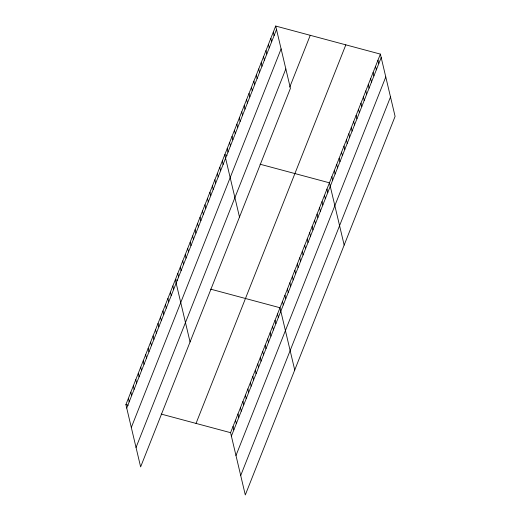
<?xml version="1.0" encoding="UTF-8"?>
<svg xmlns="http://www.w3.org/2000/svg" width="521" height="521" viewBox="0 0 521 521"><rect width="100%" height="100%" fill="white"/><g stroke="black" fill="none" stroke-linecap="round" stroke-linejoin="round"><path stroke-width="0.78" d="M275.7 26.05L290.425 88.323L140.624 466.894L125.906 404.622L275.7 26.05L380.376 54.106L395.094 116.378L245.3 494.95L230.575 432.677L380.376 54.106M126.72 408.067L276.514 29.489M131.312 427.481L281.106 48.902M136.04 447.48L285.834 68.909M289.767 87.066L310.242 35.311M196.033 423.423L345.833 44.845M231.389 436.123L381.19 57.544M235.98 455.536L385.774 76.958M240.709 475.536L390.503 96.965M227.071 155.382L224.772 154.763L239.491 217.036M260.057 164.219L329.441 182.819L344.166 245.091M177.641 280.311L175.336 279.692L190.061 341.965M210.621 289.148L280.011 307.748L294.73 370.021M125.906 404.622L128.205 405.24M161.191 414.078L230.575 432.677M377.946 60.234L378.76 63.673M375.524 66.362L376.338 69.807M373.101 72.491L373.909 75.936M370.672 78.619L371.486 82.064M368.249 84.754L369.063 88.192M365.82 90.882L366.634 94.321M363.397 97.01L364.212 100.449M360.975 103.138L361.782 106.584M358.546 109.267L359.36 112.712M356.123 115.395L356.937 118.84M353.694 121.53L354.508 124.968M351.271 127.658L352.085 131.097M348.849 133.786L349.656 137.225M346.419 139.915L347.233 143.36M343.997 146.043L344.811 149.488M341.568 152.171L342.382 155.616M339.145 158.306L339.959 161.744M336.716 164.434L337.53 167.873M334.293 170.562L335.107 174.001M331.87 176.691L332.685 180.129M326.973 189.064L327.787 192.51M324.498 195.31L325.312 198.755M322.03 201.562L322.844 205M319.555 207.807L320.369 211.246M317.087 214.053L317.901 217.491M273.278 32.178L274.092 35.623M314.612 220.298L315.426 223.743M270.855 38.307L271.669 41.752M312.144 226.544L312.958 229.989M268.426 44.435L269.24 47.88M309.669 232.789L310.483 236.234M266.003 50.57L266.817 54.008M307.201 239.041L308.009 242.48M263.574 56.698L264.388 60.136M304.726 245.287L305.54 248.725M261.151 62.826L261.965 66.265M302.258 251.532L303.066 254.971M258.729 68.954L259.536 72.399M299.783 257.778L300.597 261.216M256.299 75.083L257.113 78.528M297.309 264.023L298.123 267.468M253.877 81.211L254.691 84.656M294.84 270.269L295.654 273.714M251.448 87.346L252.262 90.784M292.366 276.514L293.18 279.959M249.025 93.474L249.839 96.913M246.602 99.602L247.41 103.041M289.897 282.766L290.711 286.205M244.173 105.73L244.987 109.176M287.423 289.012L288.237 292.45M241.751 111.859L242.565 115.304M284.954 295.257L285.769 298.696M239.321 117.987L240.135 121.432M282.48 301.503L283.294 304.941M236.899 124.122L237.713 127.56M234.476 130.25L235.284 133.689M277.537 313.994L278.351 317.439M232.047 136.378L232.861 139.817M275.068 320.239L275.883 323.684M229.624 142.507L230.438 145.945M272.594 326.491L273.408 329.93M227.195 148.635L228.009 152.08M270.125 332.737L270.94 336.175M267.651 338.982L268.465 342.421M222.298 161.009L223.112 164.454M265.182 345.228L265.997 348.673M219.829 167.261L220.644 170.699M262.708 351.473L263.522 354.918M217.355 173.506L218.169 176.945M260.24 357.719L261.054 361.164M214.886 179.752L215.701 183.19M257.765 363.971L258.579 367.409M212.412 185.997L213.226 189.442M255.297 370.216L256.104 373.655M209.943 192.242L210.758 195.688M252.822 376.462L253.636 379.9M207.469 198.488L208.283 201.933M250.347 382.707L251.161 386.146M205 204.74L205.815 208.179M247.879 388.953L248.693 392.398M202.526 210.985L203.34 214.424M245.404 395.198L246.218 398.643M200.057 217.231L200.872 220.67M242.936 401.444L243.75 404.889M197.583 223.476L198.397 226.915M240.461 407.696L241.275 411.134M195.115 229.722L195.929 233.167M237.993 413.941L238.807 417.38M192.64 235.967L193.454 239.413M235.518 420.187L236.332 423.625M190.172 242.213L190.979 245.658M233.05 426.432L233.864 429.877M187.697 248.465L188.511 251.904M185.222 254.71L186.036 258.149M182.754 260.956L183.568 264.394M180.279 267.201L181.093 270.64M177.811 273.447L178.625 276.892M172.868 285.938L173.682 289.383M170.393 292.19L171.207 295.628M167.925 298.435L168.739 301.874M165.45 304.681L166.264 308.119M162.982 310.926L163.796 314.371M160.507 317.172L161.321 320.617M158.039 323.417L158.853 326.862M155.564 329.669L156.378 333.108M153.096 335.915L153.91 339.353M150.621 342.16L151.435 345.599M148.153 348.406L148.967 351.844M145.678 354.651L146.492 358.096M143.21 360.897L144.017 364.342M140.735 367.142L141.549 370.587M138.267 373.394L139.074 376.833M135.792 379.64L136.606 383.078M133.317 385.885L134.131 389.324M130.849 392.131L131.663 395.569M128.374 398.376L129.188 401.821"/></g></svg>
